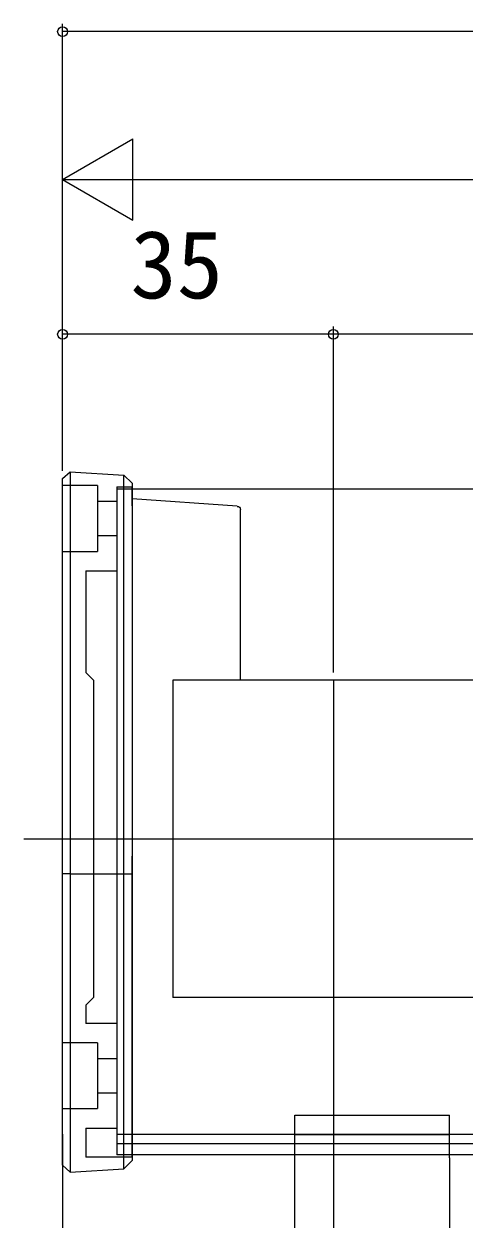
# Model space of a CAD drawing. Units: millimetres, scale not verified. Extents: x -525 to 525, y -783 to 778.
# Drawn here: x -352.5 to -295.6, y -129.2 to 25.2 of the extents above; entities that cross this region are included whole.
import ezdxf
from ezdxf.enums import TextEntityAlignment as Align

# ---------------------------------------------------------------- set-up
doc = ezdxf.new("R2010")
doc.units = ezdxf.units.MM
doc.header["$LTSCALE"] = 4
for name, color, linetype in [('0-4_YKK_12', 2, 'Continuous'), ('0-5_YKK_13', 4, 'Continuous'), ('0-6_YKK_D', 6, 'Continuous')]:
    doc.layers.add(name, color=color, linetype=linetype)
doc.styles.add('ＭＳ ゴシック', font='')
doc.styles.get('ＭＳ ゴシック').set_extended_font_data('MS Gothic')

msp = doc.modelspace()

# ---------------------------------------------------------------- linework, layer by layer
at = {"layer": '0-4_YKK_12'}
for p, q in [((-340.5, -34.897), (-340.5, -120.897)), ((-119.75, -34.897), (-340.5, -34.897)), ((-333.25, -59.597), (-333.25, -100.597)), ((-119.75, -59.597), (-333.25, -59.597)), ((-352.5, -80.097), (-119.75, -80.097)), ((-119.75, -100.597), (-333.25, -100.597)), ((-119.75, -118.297), (-340.5, -118.297)), ((-119.75, -119.497), (-340.5, -119.497)), ((-119.75, -120.897), (-340.5, -120.897))]:
    msp.add_line(p, q, dxfattribs=at)
at = {"layer": '0-5_YKK_13'}
for p, q in [((-347.5, -33.541), (-346.502, -32.658)), ((-347.5, -122.253), (-347.5, -33.541)), ((-346.502, -32.658), (-346.502, -123.136)), ((-346.502, -32.658), (-339.565, -33.082)), ((-339.565, -122.712), (-339.565, -33.082)), ((-339.565, -33.082), (-338.5, -34.147)), ((-343, -34.447), (-347.5, -34.447)), ((-343, -34.447), (-343, -42.947)), ((-340.5, -34.597), (-338.5, -34.597)), ((-340.5, -34.597), (-340.5, -45.447)), ((-338.5, -34.147), (-338.5, -121.646)), ((-338.5, -37.047), (-338.5, -34.597)), ((-343, -36.447), (-340.5, -36.447)), ((-324.913, -37.123), (-338.5, -36.169)), ((-324.5, -59.597), (-324.5, -37.553)), ((-340.5, -40.947), (-343, -40.947)), ((-347.5, -42.947), (-343, -42.947)), ((-344.5, -45.447), (-340.5, -45.447)), ((-312.5, -59.597), (-312.5, -516.107)), ((-338.5, -121.197), (-338.5, -82.319)), ((-346.502, -84.597), (-347.5, -84.597)), ((-346.502, -84.597), (-339.565, -84.597)), ((-339.565, -84.597), (-338.5, -84.597)), ((-340.5, -103.947), (-344.5, -103.947)), ((-340.5, -103.947), (-340.5, -117.447)), ((-343, -106.447), (-347.5, -106.447)), ((-343, -106.447), (-343, -114.947)), ((-343, -108.447), (-340.5, -108.447)), ((-340.5, -112.947), (-343, -112.947)), ((-347.5, -114.947), (-343, -114.947)), ((-317.5, -115.797), (-297.5, -115.797)), ((-317.5, -121.296), (-317.5, -115.797)), ((-297.5, -121.296), (-297.5, -115.797)), ((-344.5, -117.447), (-340.5, -117.447)), ((-344.5, -117.447), (-344.5, -121.197)), ((-317.5, -118.297), (-297.5, -118.297)), ((-338.5, -121.197), (-344.5, -121.197)), ((-339.565, -122.712), (-338.5, -121.646)), ((-346.502, -123.136), (-347.5, -122.253)), ((-346.502, -123.136), (-339.565, -122.712))]:
    msp.add_line(p, q, dxfattribs=at)
for points in [[(-324.914, -37.137), (-324.752, -37.148), (-324.624, -37.233), (-324.534, -37.365), (-324.5, -37.553)], [(-344.5, -45.447), (-344.5, -58.597), (-343.5, -59.597), (-343.5, -100.597), (-344.5, -101.597), (-344.5, -103.947)], [(-297.5, -121.296), (-297.5, -141.297), (-317.5, -141.297), (-317.5, -121.296)]]:
    msp.add_lwpolyline(points, dxfattribs=at)
at = {"layer": '0-6_YKK_D'}
for p, q in [((-347.5, -32.541), (-347.5, 25.203)), ((-282.5, 24.203), (-347.5, 24.203)), ((-347.5, 5.103), (-338.407, 10.353)), ((-338.407, -0.147), (-338.407, 10.353)), ((-347.5, -32.541), (-347.5, 6.103)), ((-347.5, 5.103), (-338.407, -0.147)), ((-347.5, 5.103), (-329.313, 5.103)), ((-337, 5.103), (291, 5.103)), ((-347.5, -32.541), (-347.5, -13.897)), ((-312.5, -58.597), (-312.5, -13.897)), ((-312.5, -58.597), (-312.5, -13.897)), ((-312.5, -14.897), (-347.5, -14.897)), ((266.5, -14.897), (-312.5, -14.897)), ((-347.5, -118.254), (-347.5, -440.844))]:
    msp.add_line(p, q, dxfattribs=at)
for centre in [(-347.5, 24.203), (-347.5, -14.897), (-312.5, -14.897), (-312.5, -14.897)]:
    msp.add_circle(centre, 0.637, dxfattribs=at)

# ---------------------------------------------------------------- texts
at = {"layer": '0-6_YKK_D', "style": 'ＭＳ ゴシック'}
msp.add_text('35', height=8.798, dxfattribs=at).set_placement((-338.727, -12.897), align=Align.BOTTOM_LEFT)

doc.saveas('drawing.dxf')
